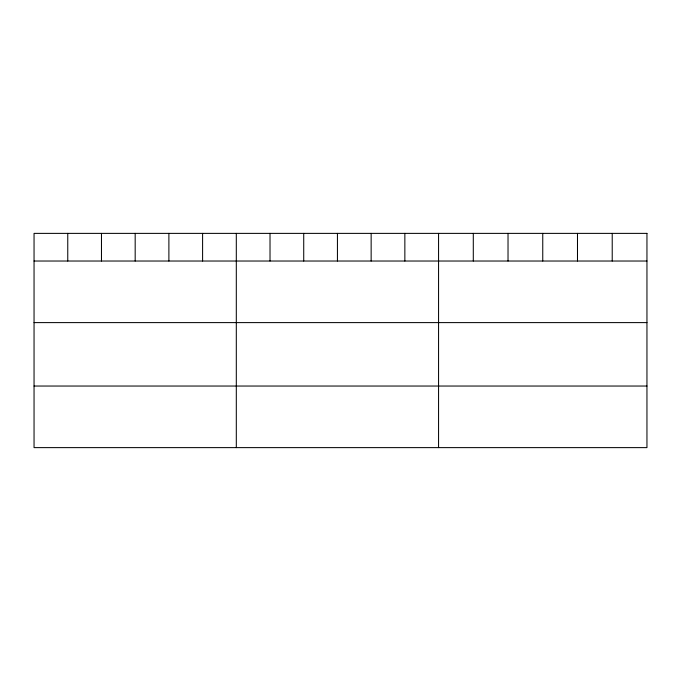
<?xml version="1.0" encoding="UTF-8"?>
<svg xmlns="http://www.w3.org/2000/svg" width="681" height="681" viewBox="0 0 681 681"><rect width="100%" height="100%" fill="white"/><g stroke="black" fill="none" stroke-linecap="round" stroke-linejoin="round"><path stroke-width="1.02" d="M34.05 261.027L646.95 261.027M34.05 322.607L646.95 322.607M34.05 386.042L646.95 386.042M612.219 233.379L612.219 261.027M577.488 233.379L577.488 261.027M542.757 233.379L542.757 261.027M508.026 233.379L508.026 261.027M473.295 233.379L473.295 261.027M438.564 233.379L438.564 447.621M404.854 233.379L404.854 261.027M371.145 233.379L371.145 261.027M337.435 233.379L337.435 261.027M303.726 233.379L303.726 261.027M270.016 233.379L270.016 261.027M236.307 233.379L236.307 447.621M202.597 233.379L202.597 261.027M168.888 233.379L168.888 261.027M135.179 233.379L135.179 261.027M101.469 233.379L101.469 261.027M67.759 233.379L67.759 261.027M646.95 233.379L34.05 233.379L34.05 447.621L646.95 447.621L646.95 233.379"/></g></svg>
